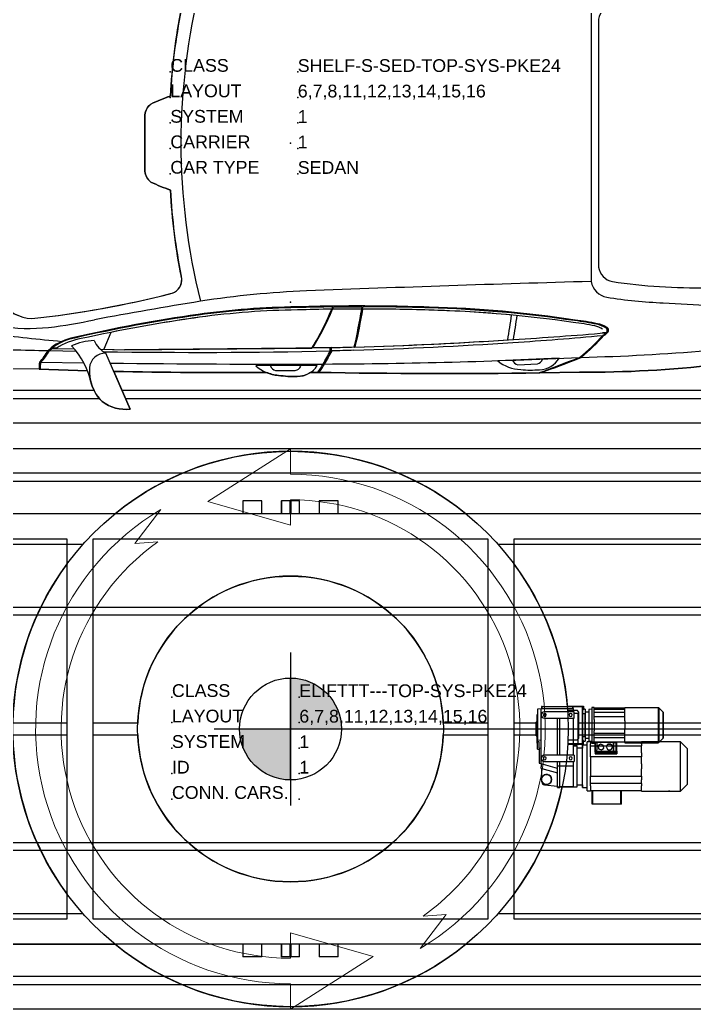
# Model space of a CAD drawing. Header units: millimetres. Extents: x 870 to 18710, y 295 to 21115.
# Drawn here: x 1820.4 to 2085, y 7101.1 to 7489.5 of the extents above; entities that cross this region are included whole.
import ezdxf

# ---------------------------------------------------------------- set-up
doc = ezdxf.new("R2010")
doc.units = ezdxf.units.MM
doc.linetypes.add('PHANTOM', pattern=[12.7, 6.35, -1.27, 1.27, -1.27, 1.27, -1.27])
for name, color, linetype in [('PK24E', 7, 'Continuous'), ('PK24E-COMP-CAR', 7, 'Continuous'), ('PK24E-DATA', 7, 'Continuous'), ('PKE24E-HIDDEN', 7, 'Continuous')]:
    doc.layers.add(name, color=color, linetype=linetype)
for name, color, linetype, true_color in [('PK24E-COMP-PALLET', 132, 'Continuous', 0x00b7c8), ('PK24E-HELPER', 253, 'PHANTOM', 0xa1a1a1), ('PK24E-SYS-LIFT', 31, 'Continuous', 0xffcc5a)]:
    doc.layers.add(name, color=color, linetype=linetype, true_color=true_color)
doc.layers.add('PK24E-TTARROW', color=20, linetype='Continuous', lineweight=20, true_color=0xf54b32)
doc.styles.get("Standard").update_dxf_attribs({"font": 'arial.ttf'})

# ---------------------------------------------------------------- blocks, each defined once
blk = doc.blocks.new('ELIFTTT-CHASIS--TOP-COMP-PKE24')
at = {"layer": 'PK24E-HELPER'}
blk.add_point((0, 167.5), dxfattribs=at)
at = {"layer": 'PK24E-SYS-LIFT'}
for p, q in [((-68.85, 84.5), (-161.2, 84.5)), ((249.75, 84.5), (68.85, 84.5)), ((-249.75, 72.5), (-81.39, 72.5)), ((81.39, 72.5), (249.75, 72.5)), ((108.63, 9), (114.95, 9)), ((114.75, 8.8), (108.64, 8.8)), ((114.4, 8.7), (108.65, 8.7)), ((114.6, -5.5), (114.6, 8.5)), ((114.75, -5.8), (114.75, 8.8)), ((114.95, 8), (114.75, 8)), ((114.95, 9), (114.95, 8)), ((114.95, 8), (114.95, 7.5)), ((118.2, 7.8), (117.1, 7.61)), ((119.1, 8.5), (118.2, 8.5)), ((118.2, 8.5), (118.2, -5.5)), ((119.1, 8.5), (119.1, 8.15)), ((119.1, 7.64), (119.1, 8.15)), ((131.2, 8.15), (119.1, 8.15)), ((144.33, 8.37), (131.2, 8.37)), ((131.2, 8.37), (131.2, 8.15)), ((131.2, 7.62), (131.2, 8.15)), ((144.33, 8.37), (144.33, 6.36)), ((146.2, 6.58), (144.47, 8.31)), ((144.47, 8.31), (144.47, 6.32)), ((112.38, 7.3), (108.76, 7.3)), ((113.01, 6.79), (112.59, 7.21)), ((113.1, -3.58), (113.1, 6.58)), ((114.95, 7.5), (114.75, 7.5)), ((115.45, 6), (114.75, 6)), ((115.6, 7.75), (114.95, 7.75)), ((115.45, 6), (115.45, -3)), ((115.6, 7.75), (115.6, 3.3)), ((117.1, 6.6), (115.6, 6.6)), ((117.1, 7.61), (117.1, -4.61)), ((119.1, 7.64), (119.1, 7.62)), ((119.1, 6.42), (119.1, 7.62)), ((131.2, 7.62), (119.1, 7.62)), ((119.1, 4.82), (119.1, 6.42)), ((131.2, 6.42), (119.1, 6.42)), ((119.1, 3.69), (119.1, 4.82)), ((131.2, 4.82), (119.1, 4.82)), ((131.2, 6.42), (131.2, 7.62)), ((131.2, 4.82), (131.2, 6.42)), ((131.2, 3.22), (131.2, 4.82)), ((144.33, 6.36), (144.33, -5.37)), ((144.47, 6.32), (144.47, -5.31)), ((146.2, 6.58), (146.2, 5.09)), ((146.2, 5.09), (146.2, -3.58)), ((146.26, -3.44), (146.26, 6.44)), ((146.26, 6.43), (146.26, -3.43)), ((146.3, -3.35), (146.3, 6.35)), ((115.6, 1.5), (115.6, 3.3)), ((115.8, 3.13), (115.6, 3.13)), ((115.6, -0.3), (115.6, 1.5)), ((115.8, -0.13), (115.8, 3.13)), ((119.1, 3.69), (119.1, -0.69)), ((131.2, 3.22), (131.2, -0.22)), ((112.59, -4.21), (113.01, -3.79)), ((114.75, -3), (115.45, -3)), ((115.6, -0.13), (115.8, -0.13)), ((115.6, -0.3), (115.6, -4.75)), ((115.6, -3.6), (117.1, -3.6)), ((119.1, -1.82), (119.1, -0.69)), ((119.1, -1.82), (119.1, -1.82)), ((131.2, -1.82), (119.1, -1.82)), ((119.1, -3.44), (119.1, -1.82)), ((119.1, -3.44), (119.1, -3.57)), ((131.2, -3.44), (119.1, -3.44)), ((119.1, -5.15), (119.1, -3.57)), ((131.2, -1.82), (131.2, -0.22)), ((131.2, -3.44), (131.2, -1.82)), ((131.2, -5.15), (131.2, -3.44)), ((144.47, -5.31), (146.2, -3.58)), ((108.83, -6), (114.95, -6)), ((108.85, -5.7), (114.4, -5.7)), ((114.75, -5.8), (108.85, -5.8)), ((108.92, -4.3), (112.38, -4.3)), ((114.95, -4.5), (114.75, -4.5)), ((114.95, -5), (114.75, -5)), ((114.95, -5), (114.95, -4.5)), ((114.95, -4.75), (115.6, -4.75)), ((114.95, -6), (114.95, -5)), ((117.1, -4.61), (118.2, -4.8)), ((118.2, -5.5), (119.1, -5.5)), ((119.1, -5.15), (119.1, -5.5)), ((131.2, -5.15), (119.1, -5.15)), ((119.5, -5.3), (119.5, -5.15)), ((119.7, -5.3), (119.5, -5.3)), ((119.53, -8.75), (119.5, -5.3)), ((119.7, -5.3), (119.7, -5.15)), ((119.72, -5.3), (119.7, -5.3)), ((119.72, -5.3), (120.15, -5.3)), ((119.73, -8.75), (119.72, -5.3)), ((126.81, -5.3), (120.15, -5.3)), ((120.15, -5.3), (120.15, -5.3)), ((120.15, -5.3), (120.2, -8.17)), ((120.15, -5.3), (120.2, -8.17)), ((121.68, -5.91), (120.76, -6.61)), ((121.68, -5.91), (120.76, -6.61)), ((120.76, -6.61), (120.76, -6.61)), ((120.76, -6.61), (120.91, -7.75)), ((120.91, -7.75), (121.98, -8.2)), ((121.68, -5.91), (121.68, -5.9)), ((122.75, -6.35), (121.68, -5.91)), ((122.75, -6.35), (121.68, -5.91)), ((121.98, -8.2), (122.9, -7.49)), ((122.9, -7.49), (122.75, -6.35)), ((122.75, -6.35), (122.75, -6.35)), ((122.9, -7.49), (122.75, -6.35)), ((122.9, -7.49), (122.9, -7.49)), ((123.93, -7.05), (123.93, -7.05)), ((123.94, -6.92), (124.42, -6.08)), ((124.42, -6.09), (123.94, -6.92)), ((123.94, -6.92), (123.94, -6.91)), ((123.94, -7.19), (124.42, -8.02)), ((124.42, -6.09), (124.42, -6.08)), ((124.65, -5.95), (125.61, -5.95)), ((124.65, -5.95), (124.65, -5.95)), ((125.61, -5.95), (124.65, -5.95)), ((125.61, -5.95), (125.61, -5.95)), ((125.84, -6.08), (126.32, -6.92)), ((125.84, -6.09), (125.84, -6.08)), ((126.32, -6.92), (125.84, -6.09)), ((125.84, -8.02), (126.32, -7.19)), ((126.32, -6.92), (126.32, -6.91)), ((126.33, -7.05), (126.33, -7.05)), ((126.76, -8.17), (126.81, -5.3)), ((126.81, -5.3), (126.76, -8.17)), ((126.81, -5.3), (126.81, -5.3)), ((126.81, -5.3), (127.84, -5.3)), ((127.83, -8.75), (127.84, -5.3)), ((127.86, -5.3), (127.84, -5.3)), ((127.86, -5.3), (127.86, -5.15)), ((128.06, -5.3), (127.86, -5.3)), ((128.03, -8.75), (128.06, -5.3)), ((128.06, -5.3), (128.06, -5.15)), ((131.2, -5.15), (131.2, -5.37)), ((131.2, -5.37), (137.47, -5.37)), ((137.79, -5.37), (144.33, -5.37)), ((119.48, -8.75), (119.49, -9.33)), ((119.71, -8.75), (119.48, -8.75)), ((119.49, -9.5), (119.59, -9.5)), ((119.49, -9.5), (119.5, -9.68)), ((119.5, -9.68), (119.5, -9.75)), ((119.5, -9.68), (128.06, -9.68)), ((119.5, -9.75), (119.5, -9.8)), ((119.5, -9.75), (128.06, -9.75)), ((119.5, -9.8), (128.06, -9.8)), ((119.59, -9.5), (127.97, -9.5)), ((127.97, -9.5), (119.59, -9.5)), ((119.59, -9.5), (119.59, -9.5)), ((119.71, -8.75), (119.71, -9.29)), ((119.71, -8.75), (127.85, -8.75)), ((119.71, -9.29), (127.85, -9.29)), ((120.2, -8.17), (120.2, -8.17)), ((120.2, -8.75), (120.2, -8.17)), ((120.2, -8.75), (120.2, -8.17)), ((120.2, -8.75), (120.2, -8.17)), ((124.65, -8.15), (125.61, -8.15)), ((126.76, -8.17), (126.76, -8.17)), ((126.76, -8.17), (126.76, -8.17)), ((126.76, -8.75), (126.76, -8.17)), ((126.76, -8.75), (126.76, -8.17)), ((126.76, -8.17), (126.76, -8.75)), ((127.85, -8.75), (127.85, -9.29)), ((128.08, -8.75), (127.85, -8.75)), ((127.97, -9.5), (128.07, -9.5)), ((127.97, -9.5), (127.97, -9.5)), ((128.07, -9.5), (128.06, -9.68)), ((128.06, -9.68), (128.06, -9.75)), ((128.06, -9.75), (128.06, -9.8)), ((128.08, -8.75), (128.07, -9.33)), ((-81.39, -72.5), (-249.75, -72.5)), ((249.75, -72.5), (81.39, -72.5)), ((-141.25, -84.5), (-68.85, -84.5)), ((68.85, -84.5), (171.2, -84.5))]:
    blk.add_line(p, q, dxfattribs=at)
at = {"layer": 'PK24E-SYS-LIFT', "flags": 128}
for points in [[(119.49, -9.5), (119.49, -9.42), (119.49, -9.33)], [(128.07, -9.5), (128.07, -9.42), (128.07, -9.33)]]:
    blk.add_lwpolyline(points, dxfattribs=at)
at = {"layer": 'PK24E-SYS-LIFT'}
for radius in [109, 60]:
    blk.add_circle((0, 0), radius, dxfattribs=at)
for centre, radius, start, end in [((114.4, 8.5), 0.2, 0, 90), ((144.33, 8.17), 0.2, 45, 90), ((112.38, 7), 0.3, 45, 90), ((112.8, 6.58), 0.3, 0, 45), ((146.06, 6.44), 0.2, 0, 45), ((146.19, 6.35), 0.11, 0, 50.4877), ((115.4, 3.3), 0.2, 0, 75.5225), ((112.8, -3.58), 0.3, 315, 0), ((115.4, -0.3), 0.2, 284.4775, 0), ((146.06, -3.44), 0.2, 315, 0), ((146.19, -3.35), 0.11, 309.5123, 0), ((112.38, -4), 0.3, 270, 315), ((114.4, -5.5), 0.2, 270, 0), ((137.63, -12.31), 6.94, 88.6726, 91.3112), ((144.33, -5.17), 0.2, 270, 315), ((119.56, -9.5), 0.0322, 1.5298, 3.1054), ((127.94, -9.5), 0.0274, 357.5302, 359.3787)]:
    blk.add_arc(centre, radius, start, end, dxfattribs=at)
for centre, major_axis, ratio, start_param, end_param in [((125.13, -7.05), (1.2, 0), 0.999924, 3.029132, 3.254054), ((125.13, -7.05), (1.2, 0), 0.999924, 1.981934, 2.206856), ((125.13, -7.05), (1.2, 0), 0.999924, 0.934737, 1.159658), ((125.13, -7.05), (1.2, 0), 0.999924, 6.170724, 6.395646), ((114.79, 16.33), (18.71, -18.48), 0.975618, 5.661152, 5.669909), ((125.13, -7.05), (1.2, 0), 0.999924, 4.076329, 4.301251), ((125.13, -7.05), (1.2, 0), 0.999924, 5.123527, 5.348449), ((132.77, 16.33), (18.71, 18.48), 0.975618, 3.754869, 3.763626)]:
    blk.add_ellipse(centre, major_axis=major_axis, ratio=ratio, start_param=start_param, end_param=end_param, dxfattribs=at)
for points, knots in [([(119.59, -9.5), (119.59, -9.5), (119.59, -9.5), (119.59, -9.5), (119.59, -9.5)], [0, 0, 0, 0, 0.942376, 1, 1, 1, 1]), ([(120.2, -8.17), (120.2, -8.17), (120.2, -8.17), (120.2, -8.17), (120.2, -8.17), (120.2, -8.17), (120.2, -8.17)], [0, 0, 0, 0, 0.043511, 0.220779, 0.610768, 1, 1, 1, 1]), ([(127.97, -9.5), (127.97, -9.5), (127.97, -9.5), (127.97, -9.5), (127.97, -9.5)], [0, 0, 0, 0, 0.058671, 1, 1, 1, 1])]:
    blk.add_open_spline(points, degree=3, knots=knots, dxfattribs=at)
blk = doc.blocks.new('ELIFTTT-TT--TOP-COMP-PKE24')
at = {"layer": 'PK24E-SYS-LIFT'}
for p, q in [((-18.75, 89.5), (-18.75, 84.5)), ((-11.25, 89.5), (-18.75, 89.5)), ((-11.25, 84.5), (-11.25, 89.5)), ((-3.6, 89.5), (-3.6, 84.5)), ((-3.6, 89.5), (-3.58, 89.5)), ((-3.58, 89.5), (-3.58, 84.5)), ((-0.17, 89.5), (-3.58, 89.5)), ((-0.17, 84.5), (-0.17, 89.5)), ((-0.17, 89.5), (0.17, 89.5)), ((0.17, 89.5), (0.17, 84.5)), ((3.58, 89.5), (0.17, 89.5)), ((3.58, 84.5), (3.58, 89.5)), ((3.58, 89.5), (3.6, 89.5)), ((3.6, 84.5), (3.6, 89.5)), ((11.25, 89.5), (11.25, 84.5)), ((18.75, 89.5), (11.25, 89.5)), ((18.75, 84.5), (18.75, 89.5)), ((230.5, 84.5), (-230.5, 84.5)), ((-87.6, 74.5), (-220.5, 74.5)), ((-87.6, -74.5), (-87.6, 74.5)), ((77.6, 74.5), (-77.6, 74.5)), ((-77.6, 74.5), (-77.6, -74.5)), ((77.6, -74.5), (77.6, 74.5)), ((220.5, 74.5), (87.6, 74.5)), ((87.6, 74.5), (87.6, -74.5)), ((98.42, 7.96), (96.92, 7.8)), ((96.92, 7.8), (96.92, 7.7)), ((98.42, 5.5), (98.42, 8.05)), ((98.42, 8.05), (111.02, 8.05)), ((98.52, 8.79), (98.52, 8.05)), ((98.82, 8.79), (98.52, 8.79)), ((98.82, 8.05), (98.82, 8.79)), ((98.82, 8.79), (110.62, 8.79)), ((110.62, 8.79), (110.62, 8.05)), ((110.92, 8.79), (110.62, 8.79)), ((110.92, 8.05), (110.92, 8.79)), ((111.02, 6.75), (111.02, 8.05)), ((96.92, 5.5), (96.62, 5.5)), ((96.62, 5.5), (96.62, 0)), ((96.92, 7.7), (96.92, 7.29)), ((96.92, 7.29), (96.92, 6.04)), ((96.92, 6.04), (96.92, 4.93)), ((96.92, 4.93), (96.92, 2.77)), ((98.42, -11.5), (98.42, 5.5)), ((111.32, 6.75), (99.67, 6.75)), ((99.67, 4.25), (111.32, 4.25)), ((104.72, -10.25), (104.72, 4.25)), ((105.72, -10.25), (105.72, 4.25)), ((111.02, -10.25), (111.02, 4.25)), ((111.32, 4.25), (111.32, 6.75)), ((112.82, 6.1), (111.32, 6.1)), ((112.82, 0), (112.82, 6.1)), ((-87.6, 2.25), (-220, 2.25)), ((-59.96, 2.25), (-77.6, 2.25)), ((77.6, 2.25), (59.96, 2.25)), ((96.42, 2.25), (87.6, 2.25)), ((96.62, 2.75), (96.52, 2.75)), ((96.52, 2.75), (96.52, -2.75)), ((96.62, 0), (96.62, -5.5)), ((96.92, 2.77), (96.92, 1.25)), ((96.92, 1.25), (96.92, 0)), ((96.92, 0), (96.92, -1.25)), ((112.92, 2.75), (112.82, 2.75)), ((112.82, -6.1), (112.82, 0)), ((112.92, -2.75), (112.92, 2.75)), ((220, 2.25), (113.02, 2.25)), ((-220, -2.25), (-87.6, -2.25)), ((-77.6, -2.25), (-59.96, -2.25)), ((59.96, -2.25), (77.6, -2.25)), ((87.6, -2.25), (96.42, -2.25)), ((96.52, -2.75), (96.62, -2.75)), ((96.92, -1.25), (96.92, -2.77)), ((96.92, -2.77), (96.92, -4.29)), ((112.82, -2.75), (112.92, -2.75)), ((113.02, -2.25), (220, -2.25)), ((96.62, -5.5), (96.92, -5.5)), ((96.92, -4.29), (98.42, -4.37)), ((96.92, -5.04), (96.92, -4.29)), ((96.92, -7.96), (96.92, -5.04)), ((97.52, -5.07), (96.92, -5.04)), ((97.52, -5.93), (97.52, -5.07)), ((97.52, -7.65), (97.52, -5.93)), ((98.42, -7.59), (97.52, -7.65)), ((111.02, -6.1), (112.82, -6.1)), ((112.52, -6.7), (111.02, -6.7)), ((112.52, -22.7), (112.52, -6.7)), ((114.62, -7.49), (112.52, -7.49)), ((116.42, -6.41), (114.62, -6.41)), ((114.62, -6.41), (114.62, -7.49)), ((114.62, -22.99), (114.62, -6.41)), ((114.62, -14.7), (114.62, -7.49)), ((117.72, -5.1), (116.42, -5.1)), ((116.42, -24.3), (116.42, -5.1)), ((117.72, -5.1), (137.72, -5.1)), ((117.72, -5.1), (117.72, -5.87)), ((117.72, -6.6), (117.72, -5.87)), ((117.72, -6.6), (137.72, -6.6)), ((117.72, -9.47), (117.72, -6.6)), ((153.04, -5.05), (137.72, -5.05)), ((137.72, -5.05), (137.72, -5.1)), ((137.72, -5.82), (137.72, -5.1)), ((137.72, -5.82), (137.72, -6.6)), ((137.72, -9.38), (137.72, -6.6)), ((155.72, -7.73), (153.04, -5.05)), ((153.04, -24.35), (153.04, -5.05)), ((155.72, -21.67), (155.72, -7.73)), ((96.92, -7.96), (97.52, -8.02)), ((98.42, -13.65), (98.42, -11.5)), ((111.32, -10.25), (99.67, -10.25)), ((111.32, -10.25), (111.32, -12.75)), ((117.72, -10.92), (117.72, -9.47)), ((137.72, -10.92), (117.72, -10.92)), ((117.72, -10.92), (117.72, -14.7)), ((137.72, -9.38), (137.72, -10.92)), ((137.72, -13.72), (137.72, -10.92)), ((97.52, -13.45), (98.42, -13.54)), ((98.42, -13.65), (98.42, -14.92)), ((104.72, -15.45), (98.42, -13.65)), ((98.42, -15.5), (98.42, -14.92)), ((98.42, -15.5), (98.62, -15.55)), ((99.67, -12.75), (111.32, -12.75)), ((104.72, -14.4), (104.72, -12.75)), ((104.72, -14.4), (105.72, -14.4)), ((104.72, -22.75), (104.72, -14.4)), ((105.72, -14.4), (105.72, -12.75)), ((105.72, -22.75), (105.72, -14.4)), ((105.72, -14.4), (111.02, -14.4)), ((111.02, -14.4), (111.02, -12.75)), ((111.02, -22.55), (111.02, -14.4)), ((114.62, -21.91), (114.62, -14.7)), ((117.72, -14.7), (117.72, -18.48)), ((137.72, -13.72), (137.72, -15.68)), ((98.62, -15.55), (104.72, -17.18)), ((98.62, -19.04), (98.62, -15.55)), ((98.62, -20.56), (98.62, -19.04)), ((117.72, -18.48), (137.72, -18.48)), ((117.72, -19.93), (117.72, -18.48)), ((137.72, -18.48), (137.72, -15.68)), ((137.72, -18.48), (137.72, -20.02)), ((98.62, -20.77), (98.62, -20.56)), ((99.72, -21.96), (104.72, -22.4)), ((104.72, -22.95), (104.72, -22.75)), ((104.72, -22.75), (105.72, -22.75)), ((104.72, -22.95), (105.72, -22.95)), ((105.72, -22.55), (111.02, -22.55)), ((105.72, -22.75), (111.02, -22.75)), ((105.72, -22.95), (105.72, -22.75)), ((111.02, -22.75), (111.02, -22.55)), ((111.02, -22.7), (112.52, -22.7)), ((112.52, -21.91), (114.62, -21.91)), ((114.62, -21.91), (114.62, -22.99)), ((114.62, -22.99), (116.42, -22.99)), ((117.72, -21.45), (117.72, -19.93)), ((117.72, -22.3), (117.72, -21.45)), ((137.72, -21.45), (117.72, -21.45)), ((117.72, -22.3), (117.72, -24.3)), ((137.72, -21.45), (137.72, -20.02)), ((137.72, -21.45), (137.72, -22.37)), ((137.72, -24.3), (137.72, -22.37)), ((153.04, -24.35), (155.72, -21.67)), ((116.42, -24.3), (117.72, -24.3)), ((137.72, -24.3), (117.72, -24.3)), ((118.31, -29.45), (118.31, -24.3)), ((118.61, -29.45), (118.61, -24.3)), ((129.61, -29.45), (129.61, -24.3)), ((129.91, -29.45), (129.91, -24.3)), ((137.72, -24.3), (137.72, -24.35)), ((137.72, -24.35), (148.38, -24.35)), ((148.87, -24.35), (148.38, -24.35)), ((148.87, -24.35), (153.04, -24.35)), ((118.61, -29.45), (118.31, -29.45)), ((129.61, -29.45), (118.61, -29.45)), ((129.91, -29.45), (129.61, -29.45)), ((-220.5, -74.5), (-87.6, -74.5)), ((-77.6, -74.5), (77.6, -74.5)), ((87.6, -74.5), (220.5, -74.5)), ((230.5, -84.5), (-230.5, -84.5)), ((-18.75, -84.5), (-18.75, -89.5)), ((-11.25, -89.5), (-11.25, -84.5)), ((-3.6, -84.5), (-3.6, -89.5)), ((-3.58, -84.5), (-3.58, -89.5)), ((-0.17, -89.5), (-0.17, -84.5)), ((0.17, -84.5), (0.17, -89.5)), ((3.58, -89.5), (3.58, -84.5)), ((3.6, -89.5), (3.6, -84.5)), ((11.25, -84.5), (11.25, -89.5)), ((18.75, -89.5), (18.75, -84.5)), ((-11.25, -89.5), (-18.75, -89.5)), ((-3.58, -89.5), (-3.6, -89.5)), ((-0.17, -89.5), (-3.58, -89.5)), ((0.17, -89.5), (-0.17, -89.5)), ((3.58, -89.5), (0.17, -89.5)), ((3.6, -89.5), (3.58, -89.5)), ((18.75, -89.5), (11.25, -89.5))]:
    blk.add_line(p, q, dxfattribs=at)
blk.add_circle((100.47, -19.8), 2, dxfattribs=at)
for centre, radius, start, end in [((0, 0), 109, 50.8258, 129.1742), ((0, 0), 109, 143.482, 178.8172), ((0, 0), 109, 4.6242, 36.518), ((0, 0), 60, 2.1491, 177.8509), ((99.67, 5.5), 1.25, 90, 180), ((99.67, 5.5), 1.25, 180, 270), ((99.77, 5.5), 0.6, 0, 180), ((99.77, 5.5), 0.6, 180, 0), ((109.97, 5.5), 0.6, 0, 180), ((109.97, 5.5), 0.6, 180, 0), ((96.52, 2.65), 0.1, 90, 180), ((112.92, 2.65), 0.1, 0, 90), ((0, 0), 109, 181.1828, 216.518), ((0, 0), 60, 182.1491, 270), ((0, 0), 60, 270, 357.8509), ((96.52, -2.65), 0.1, 180, 270), ((112.92, -2.65), 0.1, 270, 0), ((99.67, -11.5), 1.25, 90, 180), ((99.67, -11.5), 1.25, 180, 270), ((99.77, -11.5), 0.6, 0, 180), ((99.77, -11.5), 0.6, 180, 0), ((109.97, -11.5), 0.6, 0, 180), ((109.97, -11.5), 0.6, 180, 0), ((100.47, -19.8), 2, 157.6684, 202.3316), ((100.47, -19.8), 2, 202.3316, 157.6684), ((0, 0), 109, 323.482, 347.9529), ((99.82, -20.77), 1.2, 180, 265), ((0, 0), 109, 230.8258, 309.1742)]:
    blk.add_arc(centre, radius, start, end, dxfattribs=at)
for points, knots in [([(96.42, 0), (96.42, 0.17), (96.42, 0.52), (96.42, 1.02), (96.42, 1.48), (96.42, 1.89), (96.42, 2.22), (96.42, 2.46), (96.42, 2.62), (96.42, 2.64), (96.42, 2.65)], [0, 0, 0, 0, 0.125, 0.25, 0.375, 0.5, 0.625, 0.75, 0.875, 1, 1, 1, 1]), ([(113.02, -2.65), (113.02, -2.64), (113.02, -2.62), (113.02, -2.46), (113.02, -2.22), (113.02, -1.89), (113.02, -1.48), (113.02, -1.02), (113.02, -0.52), (113.02, 0), (113.02, 0.52), (113.02, 1.02), (113.02, 1.48), (113.02, 1.89), (113.02, 2.22), (113.02, 2.46), (113.02, 2.62), (113.02, 2.64), (113.02, 2.65)], [0, 0, 0, 0, 0.0625, 0.125, 0.1875, 0.25, 0.3125, 0.375, 0.4375, 0.5, 0.5625, 0.625, 0.6875, 0.75, 0.8125, 0.875, 0.9375, 1, 1, 1, 1]), ([(96.42, -2.65), (96.42, -2.64), (96.42, -2.62), (96.42, -2.46), (96.42, -2.22), (96.42, -1.89), (96.42, -1.48), (96.42, -1.02), (96.42, -0.52), (96.42, -0.17), (96.42, 0)], [0, 0, 0, 0, 0.125, 0.25, 0.375, 0.5, 0.625, 0.75, 0.875, 1, 1, 1, 1]), ([(97.52, -7.65), (97.52, -7.81), (97.52, -8.13), (97.52, -8.66), (97.52, -9.21), (97.52, -9.6), (97.52, -9.79)], [0, 0, 0, 0, 0.25, 0.5, 0.75, 1, 1, 1, 1]), ([(97.52, -9.79), (97.52, -9.96), (97.52, -10.31), (97.52, -10.82), (97.52, -11.3), (97.52, -11.76), (97.52, -12.18), (97.52, -12.55), (97.52, -12.87), (97.52, -13.12), (97.52, -13.31), (97.52, -13.41), (97.52, -13.46), (97.52, -13.45), (97.52, -13.45)], [0, 0, 0, 0, 0.09042, 0.180841, 0.271261, 0.361682, 0.452102, 0.542523, 0.632943, 0.723363, 0.813784, 0.904205, 0.994625, 1, 1, 1, 1]), ([(148.38, -24.35), (148.39, -24.35), (148.39, -24.35), (148.43, -24.35), (148.49, -24.35), (148.57, -24.35), (148.65, -24.35), (148.73, -24.35), (148.8, -24.35), (148.85, -24.35), (148.86, -24.35), (148.87, -24.35), (148.87, -24.35)], [0, 0, 0, 0, 0.106795, 0.213596, 0.320503, 0.427754, 0.535474, 0.643625, 0.75192, 0.859858, 0.967037, 1, 1, 1, 1])]:
    blk.add_open_spline(points, degree=3, knots=knots, dxfattribs=at)
blk = doc.blocks.new('*U23')
at = {"layer": 'PK24E-COMP-PALLET'}
for p, q in [((262.27, 110), (-262.27, 110)), ((249.45, 100.42), (-249.45, 100.42)), ((249.45, 97.11), (-249.45, 97.11)), ((249.45, 47.67), (-249.45, 47.67)), ((249.45, 44.65), (-249.45, 44.65)), ((249.45, -44.65), (-249.45, -44.65)), ((249.45, -47.67), (-249.45, -47.67)), ((249.45, -97.11), (-249.45, -97.11)), ((249.45, -100.42), (-249.45, -100.42)), ((262.27, -110), (-262.27, -110))]:
    blk.add_line(p, q, dxfattribs=at)
at = {"layer": 'PK24E-HELPER'}
blk.add_point((0, 0), dxfattribs=at)
blk = doc.blocks.new('*U16')
for p in [(0, 0), (50, 0), (0, -10), (0, -10), (50, -10), (50, -10), (0, -20), (0, -20), (50, -20), (50, -20), (0, -30), (0, -30), (50, -30), (50, -30), (0, -40), (50, -40)]:
    blk.add_point(p)
blk = doc.blocks.new('TTARROW---TOP-DECOR-PK24')
at = {"layer": 'PK24E-TTARROW'}
for points in [[(0, 90), (0, 80), (-32.49, 89.27), (0, 110), (0, 100, -0.763437), (50.85, -86.11), (61.06, -72.77), (52.06, -73.42, 0.73095)], [(0, -90), (0, -80), (32.49, -89.27), (0, -110), (0, -100, -0.763437), (-50.85, 86.11), (-61.06, 72.77), (-52.06, 73.42, 0.73095)]]:
    blk.add_lwpolyline(points, format="xyb", close=True, dxfattribs=at)
blk = doc.blocks.new('ELIFTTT---TOP-SYS-PKE24')
for name in ['ELIFTTT-CHASIS--TOP-COMP-PKE24', 'ELIFTTT-TT--TOP-COMP-PKE24', '*U23', 'TTARROW---TOP-DECOR-PK24']:
    blk.add_blockref(name, (0, 0))
at = {"layer": 'PK24E-DATA'}
blk.add_blockref('*U16', (-46.53, 12.51), dxfattribs=at)
at = {"layer": 'PK24E-DATA', "char_height": 5, "attachment_point": 7}
for s, width, insert in [('CLASS', 42.8552, (-46.53, 12.51)), ('LAYOUT', 42.8552, (-46.53, 2.51)), ('SYSTEM', 42.8552, (-46.53, -7.49)), ('ID', 42.8552, (-46.53, -17.49)), ('CONN. CARS.', 47.9389, (-46.53, -27.49))]:
    blk.add_mtext_dynamic_manual_height_columns(s, width=width, gutter_width=17.5, heights=[0], dxfattribs=dict(at, insert=insert))
at = {"layer": 'PK24E-DATA'}
for tag, p in [('COMP_TYPE', (3.47, 12.51)), ('LAYOUT_ID', (3.47, 2.51)), ('SYSTEM_ID', (3.47, -7.49)), ('CARRIER_ID', (3.47, -17.49)), ('CON_CARS', (3.47, -27.49))]:
    blk.add_attdef(tag, p, '', height=5, dxfattribs=at)
blk = doc.blocks.new('SEDAN---TOP-COMP-PKE24')
at = {"layer": 'PK24E-COMP-CAR'}
for p, q in [((120.81, 48.65), (120.81, -48.65)), ((-57.16, 11.11), (-57.16, -11.11)), ((16.52, -65.21), (16.91, -64.26)), ((16.91, -64.26), (28.03, -64.26)), ((28.03, -64.26), (27.9, -65.14)), ((-70.54, -74.33), (-73.22, -80.95)), ((122.48, -74.33), (124.09, -74.18)), ((123.8, -74.5), (124.09, -74.18)), ((-95.15, -81.48), (-93.97, -80.32)), ((-94.58, -81.49), (-93.64, -80.58)), ((-94.58, -81.49), (-84.09, -81.71)), ((-93.64, -80.58), (-91.91, -80.62)), ((-93.36, -80.34), (-91.61, -80.39)), ((-91.91, -80.62), (-84.91, -80.75)), ((-74.57, -80.93), (-65.09, -81.1)), ((15.63, -80.44), (-65.09, -81.1)), ((16.01, -80.23), (8.78, -80.42)), ((15.63, -81.62), (15.63, -80.46)), ((16.01, -80.23), (25.03, -79.95)), ((16.15, -81.61), (16.15, -80.46)), ((-62.86, -104.5), (-72.44, -82.5)), ((105.43, -84.4), (81.33, -85.52)), ((-98.66, -88.8), (-169.27, -88.29)), ((-98.66, -88.8), (-79.61, -89.39)), ((-97.93, -86.02), (-81.06, -86.26)), ((10.5, -87.37), (-13.63, -87.41)), ((-5.82, -89.3), (1.87, -89.25)), ((89.22, -87.05), (96.9, -86.66)), ((97.78, -90.23), (113.41, -89.96))]:
    blk.add_line(p, q, dxfattribs=at)
blk.add_lwpolyline([(233.64, 58.91, -0.050927), (237.67, 34.67, -0.065564), (237.67, -34.67, -0.050927), (233.64, -58.91, -0.171896), (225.75, -72.2, -0.105095), (211.54, -78.64, -0.042052), (167.21, -87.06, -0.029408), (113.41, -89.96), (97.78, -90.23, -0.008053), (10.57, -90.02, -0.000309), (7.83, -90.05, -0.150488), (2.6, -91.59, -0.044865), (-4.76, -91.22, -0.077763), (-9.49, -90.01, -0.007742), (-69.33, -89.64), (-62.86, -104.5, -0.182926), (-73.91, -101.48, -0.158163), (-78.74, -91.93, 0.023024), (-79.61, -89.39), (-98.66, -88.8), (-169.27, -88.29)], format="xyb", dxfattribs=at)
for points in [[(-101.46, 68.87, 0.21976), (-113.83, 62.35, 0.069678), (-119.98, 41.74, 0.063275), (-119.98, -41.74, 0.069678), (-113.83, -62.35, 0.21976), (-101.46, -68.87, 0.037117), (-46.41, -58.91, 0.360325), (-42.69, -53.02, -0.038423), (-47.08, -18.45, -0.032223), (-54.77, -15.32, -0.201945), (-57.16, -11.11), (-57.16, 11.11, -0.201945), (-54.77, 15.32, -0.032223), (-47.08, 18.45, -0.038423), (-42.69, 53.02, 0.360325), (-46.41, 58.91, 0.037117)], [(126.3, 54.38, 0.304088), (120.81, 48.65), (120.81, -48.65, 0.304088), (126.3, -54.38, 0.041268), (163.52, -56.77, 0.163886), (180.58, -26.5, 0.091893), (180.58, 26.5, 0.163886), (163.52, 56.77, 0.041268)], [(-35.67, -68.36, 0.014822), (-70.53, -74.32), (-73.22, -80.95), (-65.09, -81.1), (8.42, -80.5, 0.035411), (16.22, -65.21, 0.004063), (2.71, -65.49, 0.030043)], [(28.25, -65.14, -0.016235), (25.28, -80.15, 0.007485), (85.26, -77.28, 0.008624), (86.77, -67.51, 0.017199), (54.29, -65.56, 0.00745)]]:
    blk.add_lwpolyline(points, format="xyb", close=True, dxfattribs=at)
for centre, radius, start, end in [((210.31, 0), 253.31, 165.808, 194.192), ((179.75, 7.18), 227.11, 168.5559, 177.1567), ((38507.92, 0), 38389.96, 179.918916, 180.081084), ((-26.66, -42.67), 64.44, 108.4794, 115.8619), ((-50.97, 10.37), 6.23, 127.5597, 173.228), ((-50.97, -10.37), 6.23, 186.772, 232.4403), ((-26.66, 42.67), 64.44, 244.1381, 251.5206), ((179.75, -7.18), 227.11, 182.8433, 191.4441), ((127.83, -47.42), 7.13, 189.9413, 257.5968), ((-48.11, -53.72), 5.46, 280.7864, 15.7195), ((396.89, -10097.96), 10047.5, 91.590564, 92.227959), ((125.55, -53), 7.66, 190.0225, 259.0962), ((20.7, -421.08), 363.31, 92.2731, 98.8617), ((159.36, 169.54), 226.34, 261.6002, 271.0528), ((-140.88, 306.38), 377.31, 275.9976, 284.3943), ((209.43, -1589.03), 1546.4, 99.10455, 100.67068), ((154.02, 128.07), 190.95, 260.983, 267.6826), ((-100.59, -52.21), 16.68, 217.4493, 267.0265), ((7.17, -381.59), 317.33, 90.8296, 97.8651), ((7.21, -382.52), 317.96, 90.8306, 97.8297), ((7.37, -386.04), 320.58, 90.8327, 97.7159), ((26.5, -878.44), 814.5, 90.39974, 91.68308), ((26.62, -883.44), 819.2, 90.70082, 91.68048), ((26.97, -896.69), 831.55, 90.74266, 91.67201), ((-95.53, -17.86), 121.37, 328.9283, 337.5024), ((-95.23, -17.86), 121.37, 328.9738, 337.0404), ((26.97, -896.69), 831.55, 90.44531, 90.72021), ((27.03, -939.01), 873.87, 89.94289, 90.42712), ((26.45, -924.83), 860.88, 88.13638, 90.37496), ((-204.64, -26.99), 235.7, 347.0129, 350.6847), ((-204.34, -26.99), 235.7, 346.9615, 350.9044), ((27.03, -939.01), 873.87, 88.21232, 89.92579), ((26.62, -925.75), 861.51, 88.152, 89.88227), ((42.27, -538.54), 473.13, 81.6511, 88.5442), ((40.47, -551.19), 486.69, 81.6074, 88.359), ((43.18, -517.82), 453.56, 81.3134, 88.577), ((250.68, 1623.18), 1689.13, 266.45713, 267.09063), ((-118.87, 126.79), 200.59, 276.859, 282.077), ((48.2, -656.1), 594.88, 98.16183, 102.93838), ((50.14, -668.51), 607.14, 98.16699, 102.83422), ((47.41, -659.23), 596.69, 98.00361, 102.53441), ((-197.26, -28.6), 286.68, 350.2243, 352.2015), ((-192.67, -28.85), 284.29, 350.2213, 352.1425), ((98.59, -175.86), 106.94, 78.3574, 83.0636), ((98.5, -176.78), 108.13, 78.2929, 82.9977), ((-102.26, -4.78), 67.99, 259.9819, 276.1991), ((98.54, -174.84), 105.16, 78.5605, 83.2148), ((117.61, -80.7), 9.1, 57.6101, 78.6417), ((118.02, -81.66), 10.75, 57.5586, 78.4549), ((118.64, -80.77), 10.03, 56.0997, 79.6476), ((123.26, -73.51), 1.07, 321.1273, 60.5509), ((123.66, -73.47), 1.17, 325.5974, 60.6486), ((-43.08, 455.9), 535.77, 262.0779, 265.0081), ((-80.5, -98.49), 22.61, 101.4713, 126.5562), ((-80.74, -97.3), 21.15, 100.8688, 127.7306), ((-78.45, -100.5), 24, 98.7225, 124.1121), ((-76.49, -99.59), 22.08, 91.5527, 115.3696), ((-66.73, -72.51), 11.5, 205.754, 240.2655), ((-40.59, 1924.38), 2005.61, 271.8736, 273.66159), ((19.59, 1003.28), 1083.66, 273.57799, 275.45346), ((-42.72, 1961.75), 2043.04, 273.65421, 274.67506), ((69.93, -29.14), 70.13, 308.3621, 318.6447), ((53.37, -12.12), 94.18, 310.1479, 317.6452), ((118.65, -69.33), 7.29, 302.6059, 314.9341), ((119.22, -69.61), 7.04, 302.1244, 320.0705), ((-36.32, 2454.38), 2536.54, 268.02863, 268.67112), ((-120.33, -66.66), 29.22, 318.5421, 329.5288), ((-112.63, -71.62), 20.57, 315.5959, 331.3246), ((-106.68, -100.05), 29.09, 10.7087, 44.576), ((47.02, -862.9), 783.05, 91.61302, 92.25907), ((114.29, -3096.19), 3016.18, 91.69953, 91.86452), ((-33.65, 1742.8), 1825.08, 271.83642, 273.79719), ((94.27, 735.78), 820.14, 271.38523, 274.84015), ((-72.64, -88.8), 6.31, 88.1706, 175.2645), ((-36.58, 2440.23), 2522.39, 269.16371, 271.18606), ((-55.59, -45.28), 79.96, 328.7678, 332.9734), ((400.86, -299.68), 442.21, 150.4526, 151.2143), ((0.75, 2315.17), 2401.94, 270.29908, 272.68948), ((89.88, -84.08), 3.04, 203.6954, 257.4879), ((96.44, -84.06), 2.64, 279.9688, 341.6978), ((-293.91, 966.2), 1126.56, 290.32308, 291.19875), ((97.45, -79.7), 9.26, 271.7798, 329.5538), ((7.29, 176.06), 281.25, 288.7702, 292.3189), ((-88.33, -88.24), 10.35, 167.547, 183.0978), ((-90.22, -88.08), 7.98, 165.0303, 185.2153), ((-61.6, -89.26), 17.35, 176.776, 224.7935), ((-4.65, 5675.73), 5762.5, 269.342781, 270.173243), ((-3.27, -75.49), 15.8, 229.0153, 264.5875), ((-5.03, -86.36), 3.04, 201.1166, 254.909), ((1.53, -86.64), 2.64, 277.3899, 339.1189), ((2.73, -82.33), 9.26, 269.2009, 326.9749), ((2.79, -82.38), 10.9, 315.5364, 336.4221), ((2.01, -81.41), 12.48, 316.5591, 334.7116), ((91.15, -73.14), 15.8, 231.5942, 267.1664), ((94.26, -47.96), 41.15, 264.5788, 274.8541), ((115.73, 368.46), 458.42, 269.71, 276.4479), ((-27.52, 1842.23), 1932.32, 268.7601, 270.53449), ((0.97, -50.47), 41.15, 261.9999, 272.2752), ((-19.05, 2122.12), 2212.33, 270.69616, 270.76694), ((60.59, 2617.2), 2707.68, 268.94152, 270.78717), ((-64.4, -88.4), 16.17, 233.9975, 275.4625)]:
    blk.add_arc(centre, radius, start, end, dxfattribs=at)
blk = doc.blocks.new('*U15')
at = {"layer": 'PK24E-COMP-PALLET'}
for p, q in [((-77.07, -97.11), (-249.45, -97.11)), ((-74.88, -100.42), (-249.45, -100.42)), ((249.45, -97.11), (-66.08, -97.11)), ((249.45, -100.42), (-64.64, -100.42)), ((262.27, -110), (-262.27, -110))]:
    blk.add_line(p, q, dxfattribs=at)
at = {"layer": 'PK24E-HELPER'}
blk.add_point((0, 0), dxfattribs=at)
at = {"layer": 'PK24E'}
blk.add_blockref('SEDAN---TOP-COMP-PKE24', (0, 0), dxfattribs=at)
blk = doc.blocks.new('*U19')
at = {"layer": 'PK24E-HELPER'}
blk.add_point((0, -230), dxfattribs=at)
at = {"layer": 'PK24E'}
blk.add_blockref('*U15', (0, 0), dxfattribs=at)
at = {"layer": 'PK24E-DATA'}
blk.add_blockref('*U16', (-47.15, 27.92), dxfattribs=at)
at = {"layer": 'PK24E-DATA', "char_height": 5, "attachment_point": 7}
for s, insert in [('CLASS', (-47.15, 27.92)), ('LAYOUT', (-47.15, 17.92)), ('SYSTEM', (-47.15, 7.92)), ('CARRIER', (-47.15, -2.08)), ('CAR TYPE', (-47.15, -12.08))]:
    blk.add_mtext_dynamic_manual_height_columns(s, width=42.8552, gutter_width=17.5, heights=[0], dxfattribs=dict(at, insert=insert))
at = {"layer": 'PK24E-DATA'}
for tag, p in [('COMP_TYPE', (2.85, 27.92)), ('LAYOUT_ID', (2.85, 17.92)), ('SYSTEM_ID', (2.85, 7.92)), ('CARRIER_ID', (2.85, -2.08)), ('CAR_TYPE', (2.85, -12.08))]:
    blk.add_attdef(tag, p, '', height=5, dxfattribs=at)
blk = doc.blocks.new('*U60')
for p in [(0, 0), (50, 0), (0, -10), (0, -10), (50, -10), (50, -10), (0, -20), (0, -20), (50, -20), (50, -20), (0, -30), (50, -30)]:
    blk.add_point(p)
blk = doc.blocks.new('LAYOUT----DATA-PK24')
at = {"layer": 'PK24E'}
h = blk.add_hatch(color=4, dxfattribs=at)
h.dxf.hatch_style = 1
h.paths.add_polyline_path([(-20, 0, 0.414214), (0, -20), (0, 0)])
h.paths.add_polyline_path([(0, 0), (20, 0, 0.414214), (0, 20)])
at = {"layer": 'PK24E', "color": 4}
for p, q in [((0, 30), (0, -30)), ((0, -20), (0, 20)), ((-30, 0), (220, 0))]:
    blk.add_line(p, q, dxfattribs=at)
blk.add_circle((0, 0), 20, dxfattribs=at)
at = {"layer": 'PKE24E-HIDDEN'}
blk.add_blockref('*U60', (170, 0), dxfattribs=at)
at = {"layer": 'PK24E-DATA'}
for tag, p in [('LAYOUT_ID', (170, 0)), ('LEVEL', (170, -10)), ('COMP_TYPE', (170, -20))]:
    blk.add_attdef(tag, p, '', height=5, dxfattribs=at)

msp = doc.modelspace()

# ---------------------------------------------------------------- block references
for name, p, values in [('*U19', (1926.62, 7441.09), {'CAR_TYPE': 'SEDAN', 'COMP_TYPE': 'SHELF-S-SED-TOP-SYS-PKE24', 'LAYOUT_ID': '6,7,8,11,12,13,14,15,16', 'SYSTEM_ID': '1', 'CARRIER_ID': '1'}), ('ELIFTTT---TOP-SYS-PKE24', (1926.62, 7211.09), {'COMP_TYPE': 'ELIFTTT---TOP-SYS-PKE24', 'LAYOUT_ID': '6,7,8,11,12,13,14,15,16', 'SYSTEM_ID': '1', 'CARRIER_ID': '1'}), ('LAYOUT----DATA-PK24', (1926.62, 7211.09), {'COMP_TYPE': 'LAYOUT----DATA-PK24', 'LAYOUT_ID': '6,7,8,11,12,13,14,15,16', 'LEVEL': 'L6,L7,L8,L-1,L-2,L-3,L-4,L-5,L-6'})]:
    msp.add_blockref(name, p).add_auto_attribs(values)
at = {"xscale": -1, "rotation": 180}
msp.add_blockref('*U19', (1926.62, 6981.09), dxfattribs=at)

doc.saveas('drawing.dxf')
